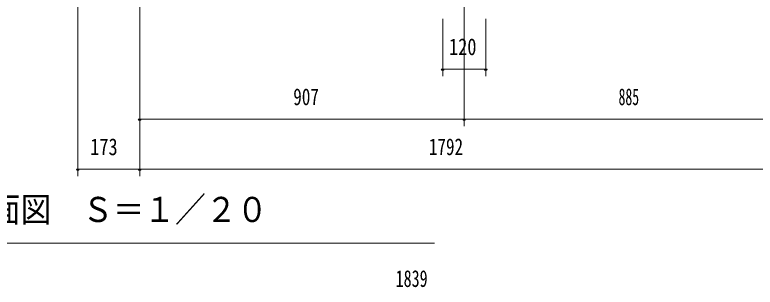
# Model space of a CAD drawing. Units: millimetres, scale not verified. Extents: x -11302 to 11317, y -7291 to 7278.
# Drawn here: x -2554 to -484, y 3309 to 4072 of the extents above; entities that cross this region are included whole.
import ezdxf
from ezdxf.enums import TextEntityAlignment as Align

# ---------------------------------------------------------------- set-up
doc = ezdxf.new("R2010")
doc.units = ezdxf.units.MM
doc.header["$LTSCALE"] = 30
doc.layers.add('0-A_2ラック-F寸法', color=3, linetype='Continuous', lineweight=18)
doc.styles.add('ＭＳ ゴシック', font='')
doc.styles.get('ＭＳ ゴシック').set_extended_font_data('MS Gothic')

msp = doc.modelspace()

# ---------------------------------------------------------------- linework, layer by layer
at = {"layer": '0-A_2ラック-F寸法'}
for p, q in [((-2377.53, 3620.05), (-2377.53, 4475.85)), ((-2204.53, 3620.05), (-2204.53, 4130.85)), ((-1297.53, 3760.05), (-1297.53, 4102.8)), ((-1357.53, 3900.05), (-1357.53, 4060.8)), ((-1237.53, 3900.05), (-1237.53, 4060.8)), ((-1353.53, 3920.05), (-1361.53, 3920.05)), ((-1357.53, 3920.05), (-1237.53, 3920.05)), ((-1233.53, 3920.05), (-1241.53, 3920.05)), ((-2200.53, 3780.05), (-2208.53, 3780.05)), ((-1237.53, 3780.05), (-2204.53, 3780.05)), ((-1293.53, 3780.05), (-1301.53, 3780.05)), ((-412.53, 3780.05), (-1237.53, 3780.05)), ((-2373.53, 3640.05), (-2381.53, 3640.05)), ((-412.53, 3640.05), (-2377.53, 3640.05)), ((-2200.53, 3640.05), (-2208.53, 3640.05)), ((-3060.42, 3432.8), (-1380.42, 3432.8))]:
    msp.add_line(p, q, dxfattribs=at)
for centre in [(-1357.53, 3920.05), (-1237.53, 3920.05), (-2204.53, 3780.05), (-1297.53, 3780.05), (-2377.53, 3640.05), (-2204.53, 3640.05)]:
    msp.add_arc(centre, 4, 180, 0, dxfattribs=at)

# ---------------------------------------------------------------- texts
at = {"layer": '0-A_2ラック-F寸法', "color": 7, "style": 'ＭＳ ゴシック'}
for s, height, width, p in [('120', 46.89, 0.8, (-1339.85, 3944.85)), ('907', 46.89, 0.75, (-1775.4, 3804.85)), ('885', 46.89, 0.6, (-866.17, 3804.85)), ('173', 46.89, 0.8, (-2342.75, 3664.85)), ('1792', 46.89, 0.75, (-1396.37, 3664.85)), ('収納時\u3000側面図\u3000Ｓ＝１／２０', 70.33, 0.9, (-3055.62, 3470.66)), ('1839', 46.89, 0.7, (-1489.17, 3295.99))]:
    msp.add_text(s, height=height, dxfattribs=dict(at, width=width)).set_placement(p, align=Align.BOTTOM_LEFT)

doc.saveas('drawing.dxf')
